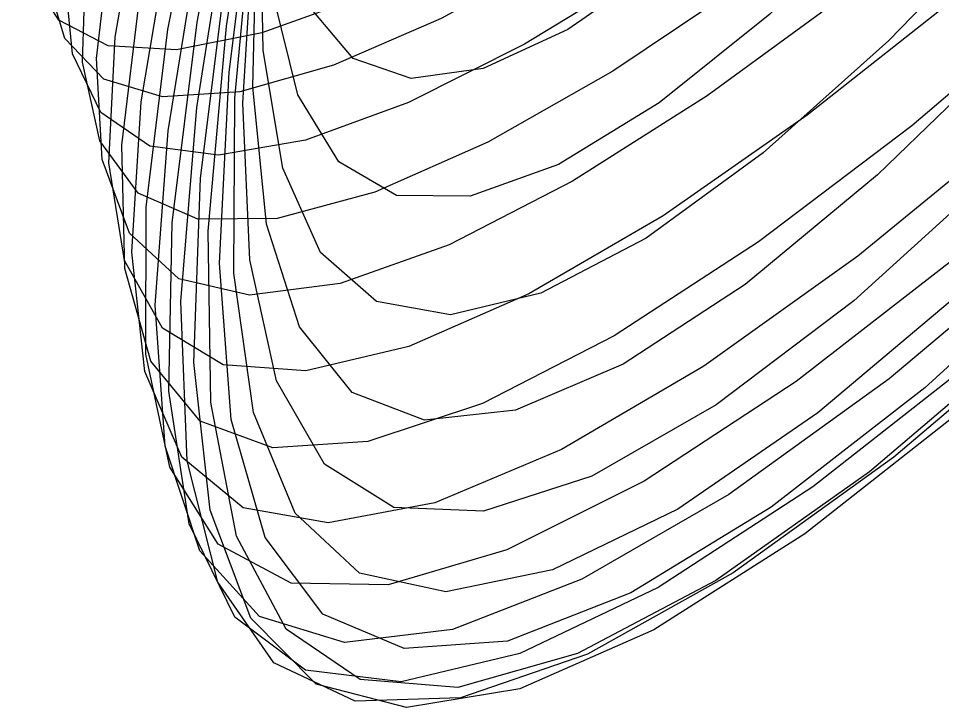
# Model space of a CAD drawing. Header units: metres. Extents: x 6 to 209, y 2 to 206.
# Drawn here: x 105.09 to 150.95, y 2.29 to 36.48 of the extents above; entities that cross this region are included whole.
import ezdxf

# ---------------------------------------------------------------- set-up
doc = ezdxf.new("R2010")
doc.units = ezdxf.units.M

msp = doc.modelspace()

# ---------------------------------------------------------------- linework, layer by layer
for points in [[(156.6743, 25.625), (148.2912, 18.602), (140.3337, 12.8653), (133.044, 8.652), (126.6306, 6.1544), (121.2605, 5.5128), (117.0545, 6.8103), (114.0833, 10.069), (112.3656, 15.2493), (111.8684, 22.2501), (112.5093, 30.9118), (114.1596, 41.0216), (116.6507, 52.3198), (119.7803, 64.5085), (123.3212, 77.261), (127.0301, 90.2326), (130.6572, 103.0721), (133.9563, 115.4328)], [(155.4758, 20.9163), (147.3187, 13.9863), (139.696, 8.592), (132.8288, 4.9656), (126.9006, 3.2858), (122.051, 3.6712), (118.3717, 6.1754), (115.9036, 10.7845), (114.6362, 17.4172), (114.509, 25.9266), (115.4145, 36.1049), (117.2028, 47.6898), (119.688, 60.3729), (122.656, 73.8098), (125.8732, 87.6313), (129.0956, 101.4556), (132.079, 114.9008)], [(153.7977, 29.058), (146.5377, 22.4757), (139.7194, 17.3049), (133.54, 13.7662), (128.1637, 12.0308), (123.7166, 12.214), (120.2827, 14.3706), (117.9013, 18.4924), (116.5666, 24.5075), (116.2283, 32.2828), (116.7945, 41.6274), (118.1356, 52.2988), (120.0899, 64.0106), (122.4702, 76.4419), (125.0717, 89.2477), (127.6799, 102.0703), (130.0799, 114.5512)], [(153.4368, 43.6337), (146.2971, 37.7815), (139.2701, 32.6383), (132.5862, 28.4038), (126.4556, 25.2533), (121.061, 23.3316), (116.552, 22.7471), (113.0394, 23.5681), (110.5926, 25.8199), (109.2373, 29.4834), (108.9549, 34.4953), (109.6845, 40.75), (111.325, 48.1027), (113.7401, 56.3737), (116.7633, 65.3543), (120.2047, 74.8137), (123.8586, 84.5057), (127.5115, 94.1777), (130.9504, 103.5779), (133.9711, 112.4639)], [(152.7776, 19.7247), (144.5124, 13.235), (136.8321, 8.2412), (129.9609, 4.961), (124.0837, 3.5606), (119.3401, 4.1483), (115.8201, 6.7704), (113.5616, 11.4087), (112.5499, 17.9807), (112.7191, 26.3418), (113.9553, 36.2897), (116.1017, 47.5709), (118.9649, 59.8885), (122.3232, 72.9122), (125.9353, 86.2889), (129.5499, 99.6542), (132.9159, 112.6446)], [(154.1801, 48.7767), (148.2046, 42.2648), (142.3814, 36.6945), (136.8891, 32.2865), (131.8863, 29.2278), (127.5054, 27.6645), (123.8491, 27.6962), (120.9863, 29.3722), (118.9509, 32.689), (117.7405, 37.5901), (117.3174, 43.967), (117.6104, 51.6629), (118.5181, 60.4772), (119.9131, 70.172), (121.6475, 80.4798), (123.5591, 91.1125), (125.4774, 101.7704), (127.2312, 112.1527)], [(151.6573, 37.5611), (144.2333, 31.675), (137.077, 26.6913), (130.4163, 22.8104), (124.4527, 20.2016), (119.3551, 18.9969), (115.2537, 19.2864), (112.2366, 21.1141), (110.3467, 24.4766), (109.5808, 29.3222), (109.8908, 35.5526), (111.1857, 43.0254), (113.3358, 51.5591), (116.1782, 60.9381), (119.5231, 70.9204), (123.1614, 81.2449), (126.873, 91.6398), (130.4356, 101.8317), (133.6329, 111.5545)], [(158.13, 25.4911), (150.0749, 18.1442), (142.4484, 12.2219), (135.4763, 7.971), (129.3506, 5.5886), (124.2222, 5.2142), (120.1973, 6.9242), (117.3332, 10.7292), (115.6378, 16.5723), (115.0693, 24.3308), (115.5395, 33.8198), (116.9169, 44.7977), (119.0331, 56.974), (121.6894, 70.0189), (124.6648, 83.5738), (127.7255, 97.2633), (130.6337, 110.7074)], [(157.2093, 37.8031), (149.4237, 31.1561), (141.8205, 25.3912), (134.6446, 20.7345), (128.1162, 17.3814), (122.4239, 15.4896), (117.7183, 15.1727), (114.1069, 16.4964), (111.6512, 19.4752), (110.3649, 24.0721), (110.2143, 30.1985), (111.1203, 37.7177), (112.9618, 46.4484), (115.5809, 56.1707), (118.7896, 66.6329), (122.3769, 77.5603), (126.1174, 88.6633), (129.7803, 99.6472), (133.1381, 110.2218)], [(154.6307, 35.4095), (147.7194, 28.7133), (141.146, 23.2763), (135.1047, 19.3238), (129.761, 17.0366), (125.2464, 16.5445), (121.6538, 17.9205), (119.0353, 21.1783), (117.4004, 26.271), (116.7167, 33.092), (116.9116, 41.4783), (117.8756, 51.2151), (119.4671, 62.0432), (121.5186, 73.6669), (123.843, 85.7638), (126.2418, 97.9956), (128.5128, 110.0191)], [(156.9833, 21.874), (148.528, 14.7049), (140.5638, 8.9776), (133.3278, 4.933), (127.02, 2.7619), (121.7973, 2.5979), (117.7681, 4.5117), (114.9894, 8.5085), (113.4653, 14.5273), (113.1479, 22.4417), (113.9398, 32.0645), (115.6987, 43.1527), (118.2431, 55.4161), (121.3601, 68.526), (124.8141, 82.1262), (128.3559, 95.8448), (131.7329, 109.3063)], [(154.7452, 31.2383), (146.7461, 24.6841), (139.0945, 19.2267), (132.0289, 15.0882), (125.7572, 12.4528), (120.45, 11.4597), (116.2352, 12.198), (113.1936, 14.7033), (111.3573, 18.9555), (110.7087, 24.8796), (111.1822, 32.3469), (112.6676, 41.1799), (115.0144, 51.1572), (118.0381, 62.0206), (121.5281, 73.4838), (125.2557, 85.2415), (128.9832, 96.9794), (132.4735, 108.3842)], [(151.7667, 56.8517), (145.8479, 52.0907), (139.7136, 47.6234), (133.5773, 43.6117), (127.6469, 40.2083), (122.117, 37.5516), (117.1627, 35.7606), (112.9329, 34.93), (109.5459, 35.1273), (107.0853, 36.3897), (105.5972, 38.7222), (105.0893, 42.0979), (105.5308, 46.4575), (106.8539, 51.7115), (108.9569, 57.7427), (111.7082, 64.4099), (114.9513, 71.5518), (118.5113, 78.993), (122.2011, 86.5483), (125.8289, 94.0299), (129.2057, 101.2522), (132.1519, 108.0384)], [(152.9824, 55.3652), (147.5482, 49.1204), (142.1891, 43.6635), (137.0724, 39.2072), (132.349, 35.9353), (128.148, 33.9961), (124.5725, 33.4971), (121.6961, 34.5002), (119.561, 37.0195), (118.1765, 41.02), (117.5196, 46.4185), (117.5361, 53.0858), (118.1432, 60.8507), (119.233, 69.5054), (120.6775, 78.8121), (122.333, 88.5111), (124.0468, 98.329), (125.6631, 107.988)], [(156.6023, 58.2607), (150.6679, 53.0727), (144.4297, 48.1277), (138.1067, 43.6021), (131.9148, 39.6648), (126.0587, 36.4709), (120.7251, 34.1566), (116.0761, 32.8335), (112.2441, 32.5849), (109.3269, 33.4625), (107.385, 35.4842), (106.4396, 38.6329), (106.4727, 42.8571), (107.4277, 48.0717), (109.2124, 54.161), (111.7025, 60.9819), (114.7467, 68.3685), (118.1726, 76.1374), (121.7934, 84.0932), (125.415, 92.0352), (128.8437, 99.7633), (131.8934, 107.0849)], [(155.8199, 54.0726), (149.4508, 48.6052), (142.9081, 43.5154), (136.4169, 38.9897), (130.1938, 35.2023), (124.4388, 32.3082), (119.3288, 30.4385), (115.0116, 29.6944), (111.6007, 30.1442), (109.1721, 31.8203), (107.7619, 34.7176), (107.3653, 38.7933), (107.9374, 43.968), (109.3956, 50.1279), (111.6228, 57.1284), (114.4723, 64.7985), (117.7735, 72.9463), (121.3388, 81.3649), (124.9708, 89.8395), (128.4696, 98.1537), (131.6412, 106.0968)], [(151.7444, 24.7242), (143.6825, 18.4677), (136.1322, 13.5253), (129.3199, 10.1079), (123.4356, 8.3813), (118.6272, 8.4597), (114.9958, 10.4018), (112.5922, 14.2074), (111.4168, 19.8176), (111.4194, 27.1159), (112.5026, 35.9319), (114.5255, 46.0462), (117.3103, 57.198), (120.649, 69.0928), (124.3122, 81.4127), (128.0578, 93.8263), (131.6411, 105.9996)], [(152.2625, 23.2307), (144.7595, 16.908), (137.805, 12.1361), (131.5954, 9.1263), (126.2902, 8.0358), (122.007, 8.9621), (118.8176, 11.9386), (116.7467, 16.9333), (115.7711, 23.849), (115.8216, 32.5259), (116.7867, 42.7465), (118.5166, 54.2428), (120.8304, 66.7045), (123.5229, 79.7893), (126.3735, 93.1343), (129.1545, 106.3677)], [(152.2313, 17.2835), (144.1052, 10.9012), (136.6145, 6.1417), (129.9718, 3.2183), (124.3487, 2.2882), (119.8703, 3.4467), (116.6117, 6.7233), (114.5959, 12.08), (113.7937, 19.412), (114.1257, 28.5505), (115.4661, 39.2682), (117.6481, 51.2863), (120.471, 64.2835), (123.7082, 77.9066), (127.1163, 91.7818), (130.4455, 105.5275)], [(154.7496, 42.0569), (148.2738, 35.3883), (142.0386, 29.8201), (136.2317, 25.5776), (131.0167, 22.847), (126.527, 21.7681), (122.8619, 22.429), (120.0833, 24.863), (118.2141, 29.046), (117.2378, 34.8973), (117.1001, 42.2816), (117.7113, 51.0133), (118.9502, 60.862), (120.6692, 71.5601), (122.7006, 82.8116), (124.8635, 94.3016), (126.9708, 105.7069)], [(154.799, 49.1783), (148.0201, 43.4782), (141.2065, 38.3112), (134.5872, 33.8721), (128.3771, 30.3373), (122.7693, 27.8591), (117.9284, 26.5591), (113.9853, 26.5248), (111.0328, 27.8051), (109.1229, 30.409), (108.2652, 34.3043), (108.4277, 39.4187), (109.5377, 45.6417), (111.4859, 52.8277), (114.1303, 60.8011), (117.302, 69.3612), (120.8123, 78.2891), (124.4595, 87.3546), (128.0371, 96.3235), (131.3417, 104.9653)]]:
    msp.add_lwpolyline(points)

doc.saveas('drawing.dxf')
